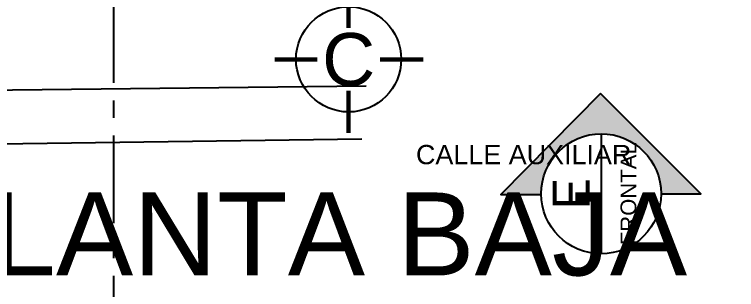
# Model space of a CAD drawing. Header units: metres. Extents: x -598 to 357, y -242 to 574.
# Drawn here: x -309.75 to -299.45, y 400.8 to 404.72 of the extents above; entities that cross this region are included whole.
import ezdxf
from ezdxf.enums import TextEntityAlignment as Align

# ---------------------------------------------------------------- set-up
doc = ezdxf.new("R2010")
doc.units = ezdxf.units.M
doc.linetypes.add('xref_Nivel PB$0$CENTERX2', pattern=[4, 2.5, -0.5, 0.5, -0.5])
doc.linetypes.add('xref_Nivel PB$0$PHANTOM', pattern=[63.5, 31.75, -6.35, 6.35, -6.35, 6.35, -6.35])
doc.layers.add('Muro Mamspoteria', color=5, linetype='Continuous', lineweight=9)
for name, color, linetype in [('xref_Nivel PB$0$C-corte', 240, 'xref_Nivel PB$0$PHANTOM'), ('xref_Nivel PB$0$T-texto', 2, 'Continuous'), ('xref_Nivel PB$0$Z-XREF', 7, 'Continuous'), ('Zxref_Eje_Pb$0$EJE-Elevacion', 1, 'Continuous'), ('Zxref_Eje_Pb$0$EJE_CALLE', 1, 'Continuous')]:
    doc.layers.add(name, color=color, linetype=linetype)
doc.styles.add('xref_Nivel PB$0$TS', font='arial.ttf')
doc.styles.add('Zxref_Eje_Pb$0$Standard', font='arial.ttf')
doc.styles.add('Zxref_Eje_Pb$0$TITULOS', font='X-HLVB1O', dxfattribs={"oblique": 5})

# ---------------------------------------------------------------- blocks, each defined once
blk = doc.blocks.new('*U227')
at = {"layer": 'Zxref_Eje_Pb$0$EJE-Elevacion', "linetype": 'Continuous', "transparency": 33554610}
blk.add_hatch(color=256, dxfattribs=at).paths.add_polyline_path([(-0.053, 6.785), (-0.053, 4.05, -0.003241), (0, 4.05, -0.414214), (4.05, 0, -0.414214), (0, -4.05), (0, -6.733), (6.767, 0.049)])
at = {"layer": 'Zxref_Eje_Pb$0$EJE-Elevacion', "linetype": 'Continuous'}
blk.add_line((4.05, 0), (-4.05, 0), dxfattribs=at)
blk.add_lwpolyline([(6.767, 0.049), (-0.053, 6.785), (-0.053, 4.05, -0.003241), (0, 4.05, -1), (0, -4.05), (0, -6.733)], format="xyb", close=True, dxfattribs=at)
blk.add_circle((0, 0), 4.05, dxfattribs=at)
at = {"layer": 'Zxref_Eje_Pb$0$EJE-Elevacion', "linetype": 'Continuous', "style": 'Zxref_Eje_Pb$0$Standard'}
for tag, height, p in [('SECCION', 2.5, (0.013, 2.065)), ('HOJA', 1.8, (0.013, -1.985))]:
    blk.add_attdef(tag, text='', height=height, dxfattribs=at).set_placement(p, align=Align.MIDDLE_CENTER)
blk = doc.blocks.new('Zxref_Eje_Pb$0$EJE-1')
at = {"color": 5, "linetype": 'Continuous'}
for p, q in [((-0.01, 0.3), (-0.01, 0.7073)), ((0, 0.3), (0, 0.7073)), ((0.01, 0.3), (0.01, 0.7073)), ((-0.7, 0.01), (-0.3, 0.01)), ((-0.7, 0), (-0.3, 0)), ((0.3, 0.01), (0.7073, 0.01)), ((0.3, 0), (0.7073, 0)), ((-0.7, -0.01), (-0.3, -0.01)), ((0.3, -0.01), (0.7073, -0.01)), ((-0.01, -0.7), (-0.01, -0.3)), ((0, -0.7), (0, -0.3)), ((0.01, -0.7), (0.01, -0.3))]:
    blk.add_line(p, q, dxfattribs=at)
at = {"color": 8, "linetype": 'Continuous'}
blk.add_circle((0, 0), 0.5, dxfattribs=at)
at = {"color": 5, "style": 'Zxref_Eje_Pb$0$TITULOS', "oblique": 5}
blk.add_attdef('EJE', text='', height=0.5, dxfattribs=at).set_placement((0, 0), align=Align.MIDDLE)
blk = doc.blocks.new('Zxref_Eje_Pb')
at = {"layer": 'Zxref_Eje_Pb$0$EJE_CALLE', "flags": 128}
for points, elevation in [([(-8.009, 6.276), (1.27, 6.184), (12.957, 6.081), (25.97, 6.177), (41.755, 6.294), (54.779, 6.44)], -897.698), ([(54.721, 5.682), (36.772, 5.435), (-8.373, 5.113)], -899.915)]:
    blk.add_lwpolyline(points, dxfattribs=dict(at, elevation=elevation))
ref = blk.add_blockref('Zxref_Eje_Pb$0$EJE-1', (54.531, 6.819), dxfattribs=dict(xscale=1.5, yscale=1.5, zscale=1.5))
ref.add_attrib('EJE', 'C', dxfattribs={"color": 5, "height": 0.75, "style": 'Zxref_Eje_Pb$0$Standard'}).set_placement((54.531, 6.819), align=Align.MIDDLE)
at = {"layer": 'Zxref_Eje_Pb$0$EJE-Elevacion'}
ref = blk.add_blockref('*U227', (58.131, 4.903), dxfattribs=dict(at, xscale=0.2111111111111105, yscale=0.2111111111111105, zscale=0.2111111111111105, rotation=90))
ref.add_attrib('HOJA', 'FRONTAL', dxfattribs={"layer": '0', "color": 5, "linetype": 'Continuous', "height": 0.225, "rotation": 90, "style": 'Zxref_Eje_Pb$0$Standard'}).set_placement((58.519, 4.903), align=Align.MIDDLE_CENTER)
ref.add_attrib('SECCION', 'E', dxfattribs={"layer": '0', "color": 5, "linetype": 'Continuous', "height": 0.528, "rotation": 90, "style": 'Zxref_Eje_Pb$0$Standard', "width": 0.9}).set_placement((57.704, 4.903), align=Align.MIDDLE_CENTER)

msp = doc.modelspace()

# ---------------------------------------------------------------- linework, layer by layer
at = {"layer": 'xref_Nivel PB$0$C-corte', "linetype": 'xref_Nivel PB$0$CENTERX2', "ltscale": 0.5}
msp.add_line((-308.333, 466.997), (-308.333, 396.583), dxfattribs=at)

# ---------------------------------------------------------------- texts
at = {"layer": 'Defpoints', "style": 'xref_Nivel PB$0$TS'}
msp.add_text('PLANTA BAJA', height=1.18304, dxfattribs=at).set_placement((-311.177, 401.003))
at = {"layer": 'xref_Nivel PB$0$T-texto', "style": 'xref_Nivel PB$0$TS'}
msp.add_text('CALLE AUXILIAR', height=0.27459, dxfattribs=at).set_placement((-304.023, 402.588))

# ---------------------------------------------------------------- next in the draw order: block references
at = {"layer": 'xref_Nivel PB$0$Z-XREF'}
msp.add_blockref('Zxref_Eje_Pb', (-359.514, 397.264), dxfattribs=at)

# ---------------------------------------------------------------- next in the draw order: linework, layer by layer
at = {"layer": 'Muro Mamspoteria'}
msp.add_circle((-306.539, 472.241), 101.758, dxfattribs=at)

doc.saveas('drawing.dxf')
